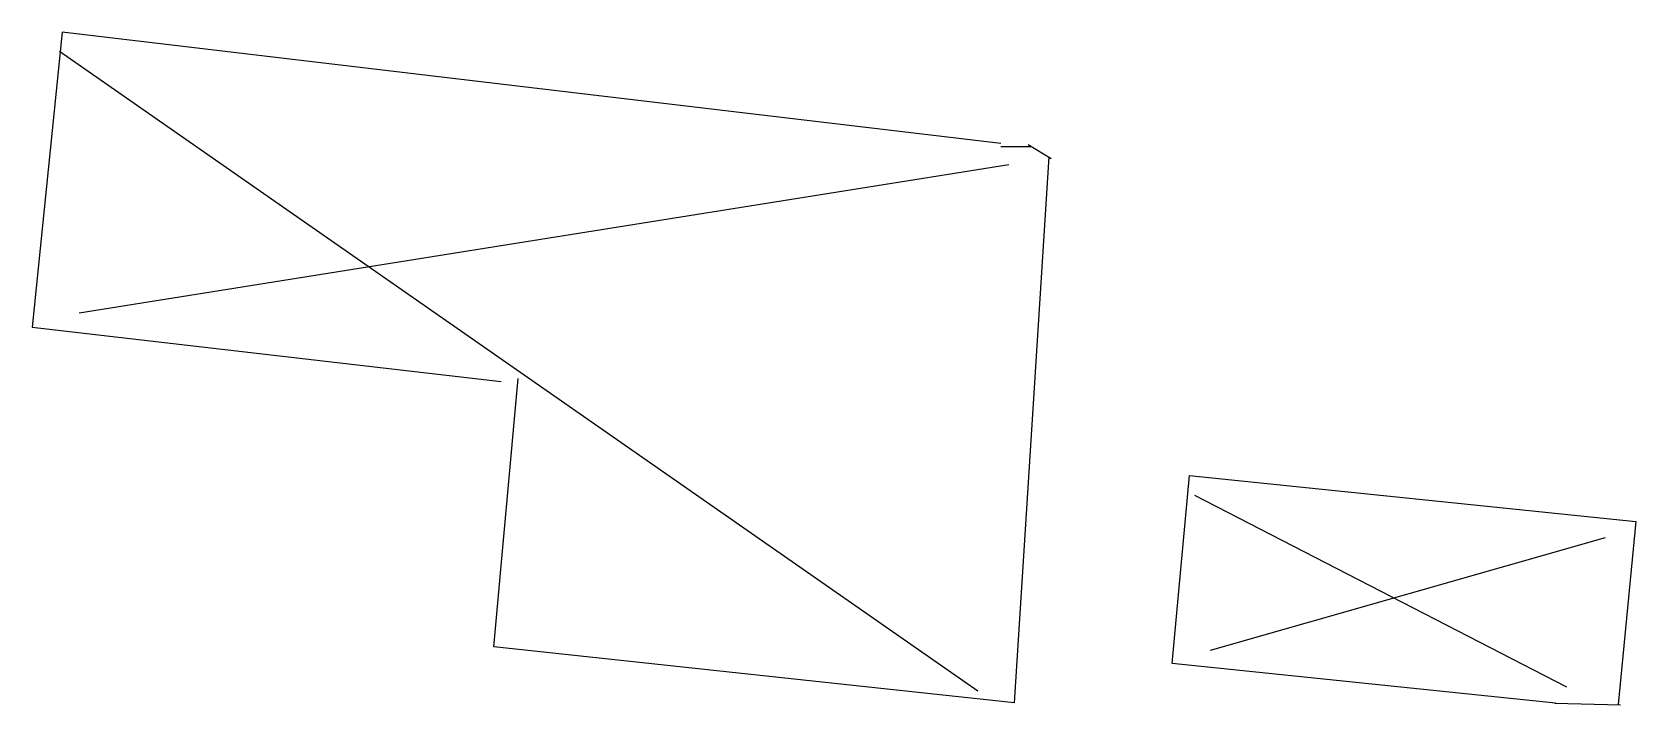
# Model space of a CAD drawing. Header units: millimetres. Extents: x 115017 to 116000, y 128154 to 129000.
# Drawn here: x 115856.4 to 115869.54, y 128678.49 to 128684.01 of the extents above; entities that cross this region are included whole.
import ezdxf

# ---------------------------------------------------------------- set-up
doc = ezdxf.new("R2010")
doc.units = ezdxf.units.MM
doc.layers.add('W0100', color=7, linetype='CONTINUOUS')

msp = doc.modelspace()

# ---------------------------------------------------------------- linework, layer by layer
at = {"layer": 'W0100'}
for points in [[(115864.337, 128683.094), (115856.644, 128684.007), (115856.396, 128681.589), (115860.242, 128681.143)], [(115856.622, 128683.851), (115864.147, 128678.609)], [(115864.729, 128682.985), (115864.446, 128678.51), (115860.182, 128678.969), (115860.38, 128681.168)], [(115864.337, 128683.07), (115864.591, 128683.07)], [(115864.56, 128683.086), (115864.75, 128682.971)], [(115864.401, 128682.919), (115856.781, 128681.703)], [(115868.882, 128678.508), (115865.741, 128678.832), (115865.882, 128680.374), (115869.542, 128679.996), (115869.397, 128678.498)], [(115865.925, 128680.211), (115868.973, 128678.641)], [(115869.29, 128679.863), (115866.052, 128678.94)], [(115868.878, 128678.508), (115869.417, 128678.493)]]:
    msp.add_lwpolyline(points, dxfattribs=at)

doc.saveas('drawing.dxf')
